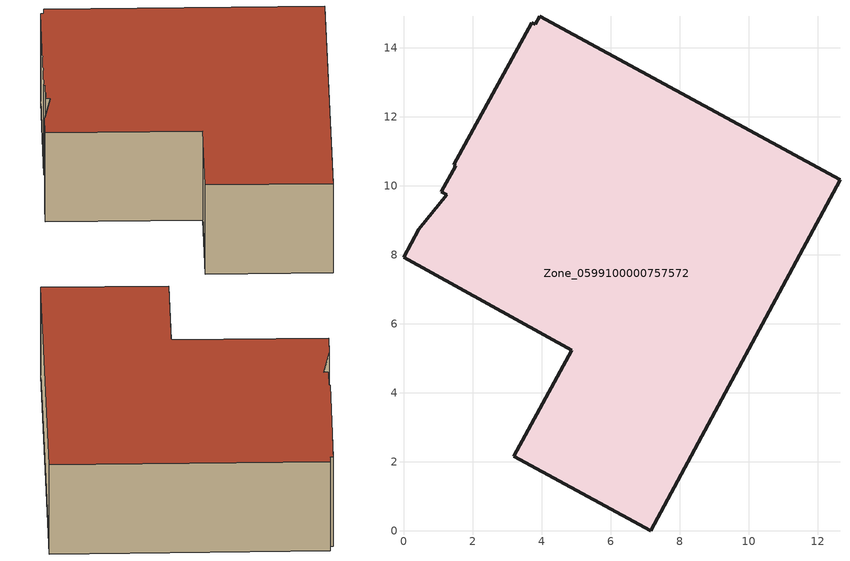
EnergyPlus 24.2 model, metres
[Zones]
Zone_0599100000757572
 floor ground (C_G): 12.65,10.18 7.16,0 3.2,2.16 4.87,5.24 0,7.93 0.44,8.73 1.25,9.74 1.1,9.83 1.52,10.57 1.46,10.6 3.72,14.73 3.81,14.68 3.95,14.92 z4.18
 wall outside (C_F): 7.16,0 12.65,10.18 3.95,14.92 3.81,14.68 3.72,14.73 1.46,10.6 1.52,10.57 1.1,9.83 1.25,9.74 0.44,8.73 0,7.93 4.87,5.24 3.2,2.16 7.16,0 z4.18:7.91
 roof outside (C_R): 1.46,10.6 1.52,10.57 1.1,9.83 1.25,9.74 0.44,8.73 0,7.93 4.87,5.24 3.2,2.16 7.16,0 12.65,10.18 3.95,14.92 3.81,14.68 3.72,14.73 z7.91
[BUILDING]
Pand.0599100000757572: North Axis=0; Terrain=City; Loads Convergence Tolerance Value=0.04; Temperature Convergence Tolerance Value=0.4; Solar Distribution=FullExterior; Maximum Number of Warmup Days=25; Minimum Number of Warmup Days=1
[Site:Location]
Rotterdam.The.Hague.AP_ZH_NLD Design_Conditions: Latitude=51.96; Longitude=4.45; Time Zone=1; Elevation=-4.5
[SITE:GROUNDTEMPERATURE:BUILDINGSURFACE]
18, 18, 18, 18, 18, 18, 18, 18, 18, 18, 18, 18
[MATERIAL] Thermal Absorptance=0.9; Solar Absorptance=0.7; Visible Absorptance=0.7
Name | Roughness | Thickness | Conductivity | Density | Specific Heat
G.D.1965-1974 | MediumSmooth | 0.15 | 0.882353 | 540 | 1210
F.D.1965-1974 | Rough | 0.3 | 0.697674 | 1920 | 840
R.D.1965-1974 | MediumRough | 0.2 | 0.232558 | 1500 | 1000
[CONSTRUCTION]
C_G: G.D.1965-1974
C_F: F.D.1965-1974
C_R: R.D.1965-1974
[ZONE]
Zone_0599100000757572: Type=1; Multiplier=1; Ceiling Height=Autocalculate; Volume=Autocalculate; Floor Area=autocalculate; Part of Total Floor Area=Yes
[ZONEINFILTRATION:DESIGNFLOWRATE]
Infil_Zone_0599100000757572: Zone or ZoneList or Space or SpaceList=Zone_0599100000757572; Schedule=AlwaysOn; Design Flow Rate Calculation Method=Flow/Area; Flow Rate per Floor Area=0.0042; Constant Term Coefficient=1; Temperature Term Coefficient=0; Velocity Term Coefficient=0; Velocity Squared Term Coefficient=0
[HVACTEMPLATE:ZONE:IDEALLOADSAIRSYSTEM]
Zone_0599100000757572: Maximum Heating Supply Air Temperature=50; Minimum Cooling Supply Air Temperature=13; Maximum Heating Supply Air Humidity Ratio=0.0156; Minimum Cooling Supply Air Humidity Ratio=0.0077; Heating Limit=NoLimit; Cooling Limit=NoLimit; Dehumidification Control Type=ConstantSensibleHeatRatio; Cooling Sensible Heat Ratio=0.7; Dehumidification Setpoint=60; Humidification Control Type=None; Humidification Setpoint=30; Outdoor Air Method=None; Outdoor Air Flow Rate per Person=0.00944; Outdoor Air Flow Rate per Zone Floor Area=0; Outdoor Air Flow Rate per Zone=0; Demand Controlled Ventilation Type=None; Outdoor Air Economizer Type=NoEconomizer; Heat Recovery Type=None; Sensible Heat Recovery Effectiveness=0.7; Latent Heat Recovery Effectiveness=0.65
[ZONECONTROL:THERMOSTAT]
ThermostatControl_Zone_0599100000757572: Zone or ZoneList=Zone_0599100000757572; Control Type Schedule=DualSetpointControlType; Control 1=Thermostat_Zone_0599100000757572; Temperature Difference Between Cutout And Setpoint=0
[THERMOSTATSETPOINT:DUALSETPOINT]
Thermostat_Zone_0599100000757572: Heating Setpoint Temperature Schedule=HeatingSetpoint_Zone_0599100000757572; Cooling Setpoint Temperature Schedule=CoolingSetpoint_Zone_0599100000757572
[SCHEDULE:COMPACT]
HeatingSetpoint_Zone_0599100000757572: Through: 12/31, For: AllDays, Until: 24:00, 21
CoolingSetpoint_Zone_0599100000757572: Through: 12/31, For: AllDays, Until: 24:00, 24
DualSetpointControlType: Through: 12/31, For: AllDays, Until: 24:00, 4
AlwaysOn: Through: 12/31, For: AllDays, Until: 24:00, 1
